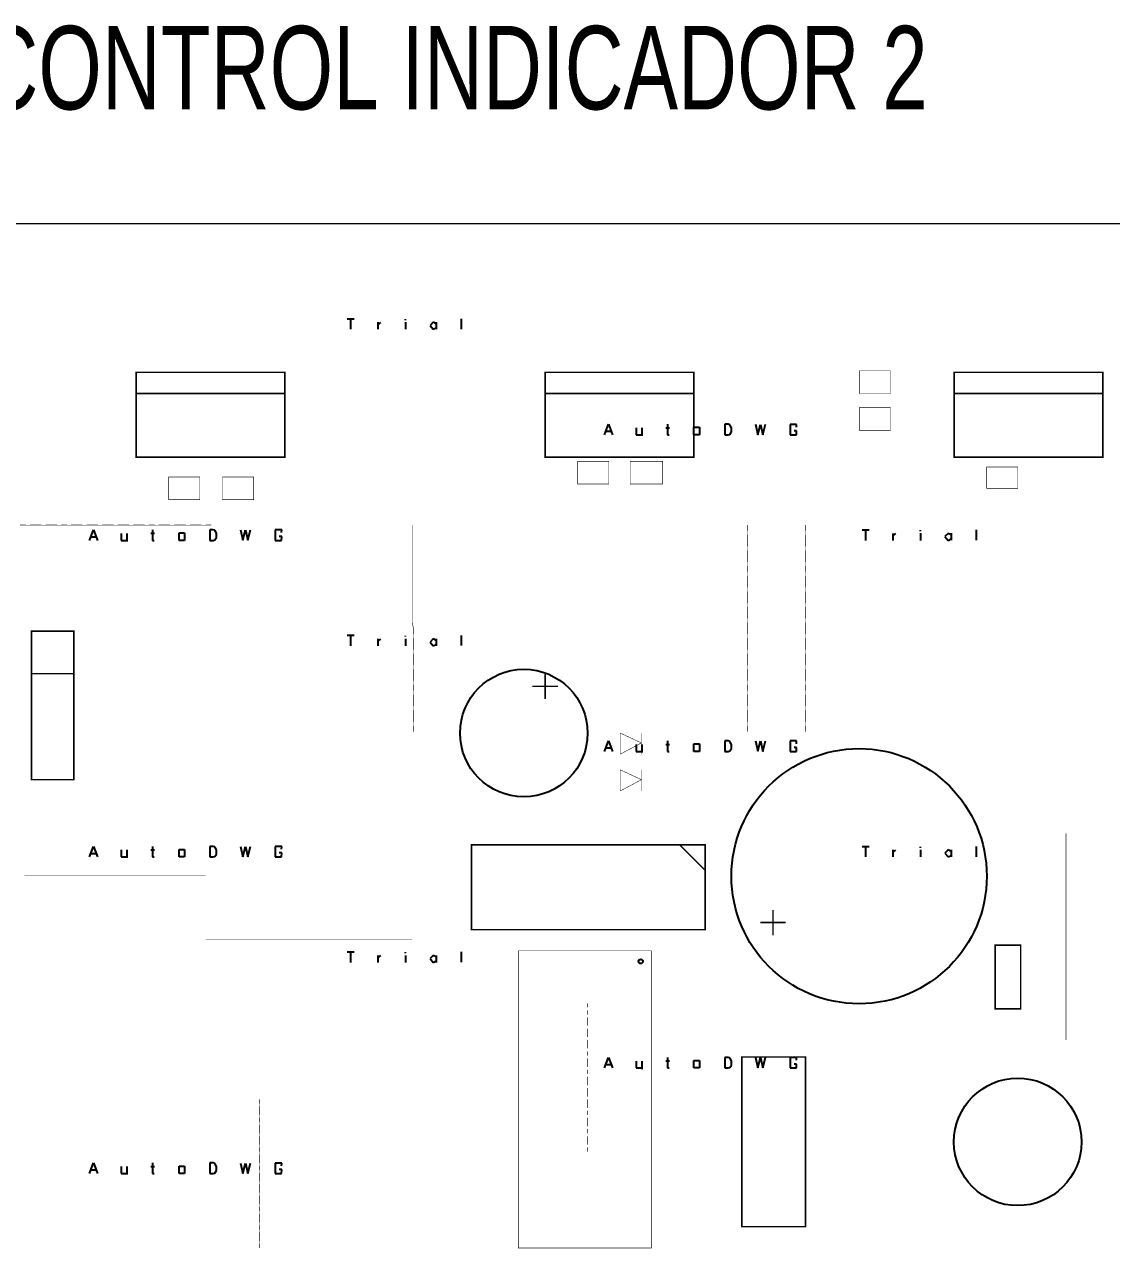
# Model space of a CAD drawing. Header units: millimetres. Extents: x 690 to 2444, y 537 to 1412.
# Drawn here: x 1489.8 to 1554.9, y 669.5 to 743.4 of the extents above; entities that cross this region are included whole.
import ezdxf

# ---------------------------------------------------------------- set-up
doc = ezdxf.new("R2010")
doc.units = ezdxf.units.MM
doc.linetypes.add('atContinuous2', pattern=[0])
doc.layers.add('at_Entity', color=7, linetype='Continuous')
doc.styles.add('Style1', font='arial.ttf', dxfattribs={"height": 0.2})

msp = doc.modelspace()

# ---------------------------------------------------------------- linework, layer by layer
at = {"color": 28, "true_color": 0x0a0a0a}
for p, q in [((1524.533, 718.865), (1524.774, 719.497)), ((1524.621, 719.076), (1524.923, 719.076)), ((1524.774, 719.497), (1525.015, 718.865)), ((1526.429, 719.283), (1526.429, 718.865)), ((1526.76, 719.283), (1526.76, 718.802)), ((1528.201, 719.286), (1528.415, 719.286)), ((1528.293, 719.497), (1528.293, 718.865)), ((1529.887, 719.314), (1530.213, 719.314)), ((1529.887, 718.865), (1529.887, 719.314)), ((1530.213, 719.314), (1530.213, 718.865)), ((1531.726, 719.497), (1531.724, 718.865)), ((1531.933, 719.5), (1531.726, 719.497)), ((1531.928, 718.865), (1532.025, 718.891)), ((1532.027, 719.465), (1531.933, 719.5)), ((1532.025, 718.891), (1532.134, 719.037)), ((1532.138, 719.289), (1532.027, 719.465)), ((1532.134, 719.037), (1532.138, 719.289)), ((1533.564, 719.494), (1533.714, 718.873)), ((1533.714, 718.873), (1533.864, 719.49)), ((1533.864, 719.49), (1534.014, 718.866)), ((1534.014, 718.866), (1534.163, 719.494)), ((1536.032, 719.488), (1535.651, 719.488)), ((1535.651, 719.488), (1535.651, 718.865)), ((1536.032, 719.102), (1535.88, 719.102)), ((1536.028, 719.328), (1536.032, 719.488)), ((1536.028, 718.865), (1536.032, 719.102)), ((1526.429, 718.865), (1526.76, 718.865)), ((1528.293, 718.865), (1528.393, 718.865)), ((1530.213, 718.865), (1529.887, 718.865)), ((1531.724, 718.865), (1531.928, 718.865)), ((1535.651, 718.865), (1536.028, 718.865)), ((1493.706, 712.545), (1493.947, 713.177)), ((1493.947, 713.177), (1494.188, 712.545)), ((1497.466, 713.177), (1497.466, 712.545)), ((1499.061, 712.994), (1499.386, 712.994)), ((1499.061, 712.545), (1499.061, 712.994)), ((1499.386, 712.994), (1499.386, 712.545)), ((1500.899, 713.177), (1500.897, 712.545)), ((1501.106, 713.179), (1500.899, 713.177)), ((1501.2, 713.145), (1501.106, 713.179)), ((1501.311, 712.969), (1501.2, 713.145)), ((1502.737, 713.174), (1502.887, 712.553)), ((1502.887, 712.553), (1503.037, 713.17)), ((1503.037, 713.17), (1503.187, 712.546)), ((1503.187, 712.546), (1503.337, 713.174)), ((1505.205, 713.168), (1504.824, 713.168)), ((1504.824, 713.168), (1504.824, 712.545)), ((1505.201, 713.008), (1505.205, 713.168)), ((1493.795, 712.756), (1494.096, 712.756)), ((1495.602, 712.963), (1495.602, 712.545)), ((1495.602, 712.545), (1495.933, 712.545)), ((1495.933, 712.963), (1495.933, 712.482)), ((1497.374, 712.966), (1497.588, 712.966)), ((1497.466, 712.545), (1497.566, 712.545)), ((1499.386, 712.545), (1499.061, 712.545)), ((1500.897, 712.545), (1501.102, 712.545)), ((1501.102, 712.545), (1501.198, 712.571)), ((1501.198, 712.571), (1501.307, 712.717)), ((1501.307, 712.717), (1501.311, 712.969)), ((1504.824, 712.545), (1505.201, 712.545)), ((1505.205, 712.782), (1505.054, 712.782)), ((1505.201, 712.545), (1505.205, 712.782)), ((1524.533, 699.905), (1524.774, 700.537)), ((1524.774, 700.537), (1525.015, 699.905)), ((1528.293, 700.537), (1528.293, 699.905)), ((1531.726, 700.537), (1531.724, 699.905)), ((1531.933, 700.539), (1531.726, 700.537)), ((1532.027, 700.505), (1531.933, 700.539)), ((1532.138, 700.328), (1532.027, 700.505)), ((1533.564, 700.534), (1533.714, 699.913)), ((1533.714, 699.913), (1533.864, 700.53)), ((1533.864, 700.53), (1534.014, 699.906)), ((1534.014, 699.906), (1534.163, 700.534)), ((1536.032, 700.528), (1535.651, 700.528)), ((1535.651, 700.528), (1535.651, 699.905)), ((1536.028, 700.368), (1536.032, 700.528)), ((1524.621, 700.115), (1524.923, 700.115)), ((1526.429, 700.323), (1526.429, 699.905)), ((1526.429, 699.905), (1526.76, 699.905)), ((1526.76, 700.323), (1526.76, 699.842)), ((1528.201, 700.326), (1528.415, 700.326)), ((1528.293, 699.905), (1528.393, 699.905)), ((1529.887, 700.354), (1530.213, 700.354)), ((1529.887, 699.905), (1529.887, 700.354)), ((1530.213, 699.905), (1529.887, 699.905)), ((1530.213, 700.354), (1530.213, 699.905)), ((1531.724, 699.905), (1531.928, 699.905)), ((1531.928, 699.905), (1532.025, 699.931)), ((1532.025, 699.931), (1532.134, 700.077)), ((1532.134, 700.077), (1532.138, 700.328)), ((1535.651, 699.905), (1536.028, 699.905)), ((1536.032, 700.142), (1535.88, 700.142)), ((1536.028, 699.905), (1536.032, 700.142)), ((1493.706, 693.585), (1493.947, 694.217)), ((1493.795, 693.795), (1494.096, 693.795)), ((1493.947, 694.217), (1494.188, 693.585)), ((1495.602, 694.003), (1495.602, 693.585)), ((1495.933, 694.003), (1495.933, 693.522)), ((1497.374, 694.005), (1497.588, 694.005)), ((1497.466, 694.217), (1497.466, 693.585)), ((1499.061, 694.033), (1499.386, 694.033)), ((1499.061, 693.585), (1499.061, 694.033)), ((1499.386, 694.033), (1499.386, 693.585)), ((1500.899, 694.217), (1500.897, 693.585)), ((1501.106, 694.219), (1500.899, 694.217)), ((1501.2, 694.185), (1501.106, 694.219)), ((1501.311, 694.008), (1501.2, 694.185)), ((1501.307, 693.757), (1501.311, 694.008)), ((1502.737, 694.214), (1502.887, 693.593)), ((1502.887, 693.593), (1503.037, 694.21)), ((1503.037, 694.21), (1503.187, 693.586)), ((1503.187, 693.586), (1503.337, 694.214)), ((1505.205, 694.207), (1504.824, 694.207)), ((1504.824, 694.207), (1504.824, 693.585)), ((1505.205, 693.822), (1505.054, 693.822)), ((1505.201, 694.048), (1505.205, 694.207)), ((1505.201, 693.585), (1505.205, 693.822)), ((1495.602, 693.585), (1495.933, 693.585)), ((1497.466, 693.585), (1497.566, 693.585)), ((1499.386, 693.585), (1499.061, 693.585)), ((1500.897, 693.585), (1501.102, 693.585)), ((1501.102, 693.585), (1501.198, 693.61)), ((1501.198, 693.61), (1501.307, 693.757)), ((1504.824, 693.585), (1505.201, 693.585)), ((1524.533, 680.945), (1524.774, 681.577)), ((1524.774, 681.577), (1525.015, 680.945)), ((1526.429, 681.362), (1526.429, 680.945)), ((1526.76, 681.362), (1526.76, 680.882)), ((1528.201, 681.365), (1528.415, 681.365)), ((1528.293, 681.577), (1528.293, 680.945)), ((1529.887, 681.393), (1530.213, 681.393)), ((1529.887, 680.945), (1529.887, 681.393)), ((1530.213, 681.393), (1530.213, 680.945)), ((1531.726, 681.577), (1531.724, 680.945)), ((1531.933, 681.579), (1531.726, 681.577)), ((1532.027, 681.544), (1531.933, 681.579)), ((1532.138, 681.368), (1532.027, 681.544)), ((1532.134, 681.116), (1532.138, 681.368)), ((1533.564, 681.573), (1533.714, 680.953)), ((1533.714, 680.953), (1533.864, 681.57)), ((1533.864, 681.57), (1534.014, 680.946)), ((1534.014, 680.946), (1534.163, 681.573)), ((1536.032, 681.567), (1535.651, 681.567)), ((1535.651, 681.567), (1535.651, 680.945)), ((1536.028, 681.407), (1536.032, 681.567)), ((1524.621, 681.155), (1524.923, 681.155)), ((1526.429, 680.945), (1526.76, 680.945)), ((1528.293, 680.945), (1528.393, 680.945)), ((1530.213, 680.945), (1529.887, 680.945)), ((1531.724, 680.945), (1531.928, 680.945)), ((1531.928, 680.945), (1532.025, 680.97)), ((1532.025, 680.97), (1532.134, 681.116)), ((1535.651, 680.945), (1536.028, 680.945)), ((1536.032, 681.182), (1535.88, 681.182)), ((1536.028, 680.945), (1536.032, 681.182)), ((1493.706, 674.625), (1493.947, 675.257)), ((1493.795, 674.835), (1494.096, 674.835)), ((1493.947, 675.257), (1494.188, 674.625)), ((1495.602, 675.042), (1495.602, 674.625)), ((1495.602, 674.625), (1495.933, 674.625)), ((1495.933, 675.042), (1495.933, 674.561)), ((1497.374, 675.045), (1497.588, 675.045)), ((1497.466, 675.256), (1497.466, 674.625)), ((1497.466, 674.625), (1497.566, 674.625)), ((1499.061, 675.073), (1499.386, 675.073)), ((1499.061, 674.625), (1499.061, 675.073)), ((1499.386, 674.625), (1499.061, 674.625)), ((1499.386, 675.073), (1499.386, 674.625)), ((1500.899, 675.256), (1500.897, 674.625)), ((1500.897, 674.625), (1501.102, 674.625)), ((1501.106, 675.259), (1500.899, 675.256)), ((1501.102, 674.625), (1501.198, 674.65)), ((1501.2, 675.224), (1501.106, 675.259)), ((1501.198, 674.65), (1501.307, 674.796)), ((1501.311, 675.048), (1501.2, 675.224)), ((1501.307, 674.796), (1501.311, 675.048)), ((1502.737, 675.253), (1502.887, 674.633)), ((1502.887, 674.633), (1503.037, 675.25)), ((1503.037, 675.25), (1503.187, 674.625)), ((1503.187, 674.625), (1503.337, 675.253)), ((1505.205, 675.247), (1504.824, 675.247)), ((1504.824, 675.247), (1504.824, 674.625)), ((1504.824, 674.625), (1505.201, 674.625)), ((1505.205, 674.862), (1505.054, 674.862)), ((1505.201, 675.087), (1505.205, 675.247)), ((1505.201, 674.625), (1505.205, 674.862))]:
    msp.add_line(p, q, dxfattribs=at)
at = {"layer": 'at_Entity', "color": 28, "true_color": 0x0d0d0d}
for p, q in [((1509.122, 725.817), (1509.54, 725.817)), ((1509.33, 725.817), (1509.33, 725.185)), ((1510.954, 725.602), (1510.954, 725.185)), ((1510.959, 725.462), (1511.136, 725.595)), ((1512.61, 725.605), (1512.61, 725.185)), ((1512.613, 725.738), (1512.613, 725.794)), ((1514.274, 725.602), (1514.084, 725.413)), ((1514.449, 725.514), (1514.274, 725.602)), ((1514.446, 725.605), (1514.446, 725.189)), ((1515.953, 725.815), (1515.951, 725.198)), ((1514.084, 725.413), (1514.269, 725.185)), ((1514.269, 725.185), (1514.449, 725.276)), ((1539.949, 713.177), (1540.367, 713.177)), ((1540.157, 713.177), (1540.157, 712.545)), ((1543.439, 713.098), (1543.439, 713.154)), ((1546.78, 713.175), (1546.778, 712.558)), ((1541.781, 712.962), (1541.781, 712.545)), ((1541.785, 712.822), (1541.963, 712.955)), ((1543.437, 712.965), (1543.437, 712.545)), ((1545.1, 712.962), (1544.911, 712.773)), ((1544.911, 712.773), (1545.096, 712.545)), ((1545.096, 712.545), (1545.275, 712.635)), ((1545.275, 712.874), (1545.1, 712.962)), ((1545.273, 712.965), (1545.273, 712.549)), ((1509.122, 706.857), (1509.54, 706.857)), ((1509.33, 706.857), (1509.33, 706.225)), ((1510.954, 706.642), (1510.954, 706.225)), ((1510.959, 706.502), (1511.136, 706.635)), ((1512.61, 706.645), (1512.61, 706.225)), ((1512.613, 706.778), (1512.613, 706.834)), ((1514.274, 706.642), (1514.084, 706.453)), ((1514.084, 706.453), (1514.269, 706.225)), ((1514.449, 706.553), (1514.274, 706.642)), ((1514.446, 706.645), (1514.446, 706.229)), ((1515.953, 706.855), (1515.951, 706.238)), ((1514.269, 706.225), (1514.449, 706.315)), ((1539.949, 694.217), (1540.367, 694.217)), ((1540.157, 694.217), (1540.157, 693.585)), ((1541.781, 694.002), (1541.781, 693.585)), ((1541.785, 693.862), (1541.963, 693.995)), ((1543.437, 694.004), (1543.437, 693.585)), ((1543.439, 694.137), (1543.439, 694.193)), ((1545.1, 694.002), (1544.911, 693.813)), ((1544.911, 693.813), (1545.096, 693.585)), ((1545.275, 693.913), (1545.1, 694.002)), ((1545.273, 694.004), (1545.273, 693.589)), ((1546.78, 694.214), (1546.778, 693.598)), ((1545.096, 693.585), (1545.275, 693.675)), ((1509.122, 687.897), (1509.54, 687.897)), ((1509.33, 687.897), (1509.33, 687.265)), ((1512.613, 687.817), (1512.613, 687.873)), ((1515.953, 687.894), (1515.951, 687.277)), ((1510.954, 687.682), (1510.954, 687.265)), ((1510.959, 687.542), (1511.136, 687.675)), ((1512.61, 687.684), (1512.61, 687.265)), ((1514.274, 687.682), (1514.084, 687.493)), ((1514.084, 687.493), (1514.269, 687.265)), ((1514.269, 687.265), (1514.449, 687.355)), ((1514.449, 687.593), (1514.274, 687.682)), ((1514.446, 687.684), (1514.446, 687.268))]:
    msp.add_line(p, q, dxfattribs=at)
at = {"layer": 'at_Entity', "color": 0}
for points in [[(1584.858, 731.506, 0.0897, 0.0897, 0), (1432.023, 731.506, 0.0897, 0.0897, 0), (1432.023, 605.103, 0.0897, 0.0897, 0), (1584.858, 605.103, 0.0897, 0.0897, 0), (1584.858, 731.506, 0.0897, 0.0897, 0)], [(1505.39, 722.61, 0.0897, 0.0897, 0), (1496.495, 722.61, 0.0897, 0.0897, 0), (1496.495, 717.527, 0.0897, 0.0897, 0), (1505.39, 717.527, 0.0897, 0.0897, 0), (1505.39, 722.61, 0.0897, 0.0897, 0)], [(1529.875, 722.61, 0.0897, 0.0897, 0), (1520.979, 722.61, 0.0897, 0.0897, 0), (1520.979, 717.527, 0.0897, 0.0897, 0), (1529.875, 717.527, 0.0897, 0.0897, 0), (1529.875, 722.61, 0.0897, 0.0897, 0)], [(1541.651, 722.695, 0.0299, 0.0299, 0), (1539.787, 722.695, 0.0299, 0.0299, 0), (1539.787, 721.339, 0.0299, 0.0299, 0), (1541.651, 721.339, 0.0299, 0.0299, 0), (1541.651, 722.695, 0.0299, 0.0299, 0)], [(1554.359, 722.61, 0.0897, 0.0897, 0), (1545.463, 722.61, 0.0897, 0.0897, 0), (1545.463, 717.527, 0.0897, 0.0897, 0), (1554.359, 717.527, 0.0897, 0.0897, 0), (1554.359, 722.61, 0.0897, 0.0897, 0)], [(1505.39, 721.339, 0.0897, 0.0897, 0), (1496.495, 721.339, 0.0897, 0.0897, 0)], [(1529.875, 721.339, 0.0897, 0.0897, 0), (1520.979, 721.339, 0.0897, 0.0897, 0)], [(1554.359, 721.339, 0.0897, 0.0897, 0), (1545.463, 721.339, 0.0897, 0.0897, 0)], [(1541.651, 720.492, 0.0299, 0.0299, 0), (1539.787, 720.492, 0.0299, 0.0299, 0), (1539.787, 719.136, 0.0299, 0.0299, 0), (1541.651, 719.136, 0.0299, 0.0299, 0), (1541.651, 720.492, 0.0299, 0.0299, 0)], [(1524.791, 717.273, 0.0299, 0.0299, 0), (1522.927, 717.273, 0.0299, 0.0299, 0), (1522.927, 715.917, 0.0299, 0.0299, 0), (1524.791, 715.917, 0.0299, 0.0299, 0), (1524.791, 717.273, 0.0299, 0.0299, 0)], [(1528.011, 717.273, 0.0299, 0.0299, 0), (1526.062, 717.273, 0.0299, 0.0299, 0), (1526.062, 715.917, 0.0299, 0.0299, 0), (1528.011, 715.917, 0.0299, 0.0299, 0), (1528.011, 717.273, 0.0299, 0.0299, 0)], [(1549.275, 716.934, 0.0299, 0.0299, 0), (1547.412, 716.934, 0.0299, 0.0299, 0), (1547.412, 715.663, 0.0299, 0.0299, 0), (1549.275, 715.663, 0.0299, 0.0299, 0), (1549.275, 716.934, 0.0299, 0.0299, 0)], [(1500.307, 716.341, 0.0299, 0.0299, 0), (1498.443, 716.341, 0.0299, 0.0299, 0), (1498.443, 714.985, 0.0299, 0.0299, 0), (1500.307, 714.985, 0.0299, 0.0299, 0), (1500.307, 716.341, 0.0299, 0.0299, 0)], [(1503.527, 716.341, 0.0299, 0.0299, 0), (1501.663, 716.341, 0.0299, 0.0299, 0), (1501.663, 714.985, 0.0299, 0.0299, 0), (1503.527, 714.985, 0.0299, 0.0299, 0), (1503.527, 716.341, 0.0299, 0.0299, 0)], [(1489.887, 713.46, 0.0339, 0.0339, 0), (1489.548, 713.46, 0.0339, 0.0339, 0)], [(1490.141, 713.46, 0.0254, 0.0254, 0), (1489.887, 713.46, 0.0254, 0.0254, 0)], [(1490.48, 713.46, 0.0339, 0.0339, 0), (1490.141, 713.46, 0.0339, 0.0339, 0)], [(1490.819, 713.46, 0.0339, 0.0339, 0), (1490.48, 713.46, 0.0339, 0.0339, 0)], [(1491.073, 713.46, 0.0254, 0.0254, 0), (1490.819, 713.46, 0.0254, 0.0254, 0)], [(1491.412, 713.46, 0.0339, 0.0339, 0), (1491.073, 713.46, 0.0339, 0.0339, 0)], [(1491.751, 713.46, 0.0339, 0.0339, 0), (1491.412, 713.46, 0.0339, 0.0339, 0)], [(1492.005, 713.46, 0.0254, 0.0254, 0), (1491.751, 713.46, 0.0254, 0.0254, 0)], [(1492.344, 713.46, 0.0339, 0.0339, 0), (1492.005, 713.46, 0.0339, 0.0339, 0)], [(1492.598, 713.46, 0.0254, 0.0254, 0), (1492.344, 713.46, 0.0254, 0.0254, 0)], [(1492.937, 713.46, 0.0339, 0.0339, 0), (1492.598, 713.46, 0.0339, 0.0339, 0)], [(1493.275, 713.46, 0.0339, 0.0339, 0), (1492.937, 713.46, 0.0339, 0.0339, 0)], [(1493.53, 713.46, 0.0254, 0.0254, 0), (1493.275, 713.46, 0.0254, 0.0254, 0)], [(1493.869, 713.46, 0.0339, 0.0339, 0), (1493.53, 713.46, 0.0339, 0.0339, 0)], [(1494.207, 713.46, 0.0339, 0.0339, 0), (1493.869, 713.46, 0.0339, 0.0339, 0)], [(1494.462, 713.46, 0.0254, 0.0254, 0), (1494.207, 713.46, 0.0254, 0.0254, 0)], [(1494.8, 713.46, 0.0339, 0.0339, 0), (1494.462, 713.46, 0.0339, 0.0339, 0)], [(1495.139, 713.46, 0.0339, 0.0339, 0), (1494.8, 713.46, 0.0339, 0.0339, 0)], [(1495.393, 713.46, 0.0254, 0.0254, 0), (1495.139, 713.46, 0.0254, 0.0254, 0)], [(1495.732, 713.46, 0.0339, 0.0339, 0), (1495.393, 713.46, 0.0339, 0.0339, 0)], [(1496.071, 713.46, 0.0339, 0.0339, 0), (1495.732, 713.46, 0.0339, 0.0339, 0)], [(1496.325, 713.46, 0.0254, 0.0254, 0), (1496.071, 713.46, 0.0254, 0.0254, 0)], [(1496.664, 713.46, 0.0339, 0.0339, 0), (1496.325, 713.46, 0.0339, 0.0339, 0)], [(1497.003, 713.46, 0.0339, 0.0339, 0), (1496.664, 713.46, 0.0339, 0.0339, 0)], [(1497.257, 713.46, 0.0254, 0.0254, 0), (1497.003, 713.46, 0.0254, 0.0254, 0)], [(1497.596, 713.46, 0.0339, 0.0339, 0), (1497.257, 713.46, 0.0339, 0.0339, 0)], [(1497.85, 713.46, 0.0254, 0.0254, 0), (1497.596, 713.46, 0.0254, 0.0254, 0)], [(1498.189, 713.46, 0.0339, 0.0339, 0), (1497.85, 713.46, 0.0339, 0.0339, 0)], [(1498.528, 713.46, 0.0339, 0.0339, 0), (1498.189, 713.46, 0.0339, 0.0339, 0)], [(1498.782, 713.46, 0.0254, 0.0254, 0), (1498.528, 713.46, 0.0254, 0.0254, 0)], [(1499.121, 713.46, 0.0339, 0.0339, 0), (1498.782, 713.46, 0.0339, 0.0339, 0)], [(1499.46, 713.46, 0.0339, 0.0339, 0), (1499.121, 713.46, 0.0339, 0.0339, 0)], [(1499.714, 713.46, 0.0254, 0.0254, 0), (1499.46, 713.46, 0.0254, 0.0254, 0)], [(1500.053, 713.46, 0.0339, 0.0339, 0), (1499.714, 713.46, 0.0339, 0.0339, 0)], [(1500.392, 713.46, 0.0339, 0.0339, 0), (1500.053, 713.46, 0.0339, 0.0339, 0)], [(1500.646, 713.46, 0.0254, 0.0254, 0), (1500.392, 713.46, 0.0254, 0.0254, 0)], [(1500.985, 713.46, 0.0339, 0.0339, 0), (1500.646, 713.46, 0.0339, 0.0339, 0)], [(1513.015, 713.121, 0.0339, 0.0339, 0), (1513.015, 713.46, 0.0339, 0.0339, 0)], [(1513.015, 712.867, 0.0254, 0.0254, 0), (1513.015, 713.121, 0.0254, 0.0254, 0)], [(1533.094, 713.121, 0.0339, 0.0339, 0), (1533.094, 713.46, 0.0339, 0.0339, 0)], [(1533.094, 712.867, 0.0254, 0.0254, 0), (1533.094, 713.121, 0.0254, 0.0254, 0)], [(1536.567, 713.121, 0.0339, 0.0339, 0), (1536.567, 713.46, 0.0339, 0.0339, 0)], [(1536.567, 712.867, 0.0254, 0.0254, 0), (1536.567, 713.121, 0.0254, 0.0254, 0)], [(1513.015, 712.528, 0.0339, 0.0339, 0), (1513.015, 712.867, 0.0339, 0.0339, 0)], [(1513.015, 712.189, 0.0339, 0.0339, 0), (1513.015, 712.528, 0.0339, 0.0339, 0)], [(1533.094, 712.528, 0.0339, 0.0339, 0), (1533.094, 712.867, 0.0339, 0.0339, 0)], [(1533.094, 712.189, 0.0339, 0.0339, 0), (1533.094, 712.528, 0.0339, 0.0339, 0)], [(1536.567, 712.528, 0.0339, 0.0339, 0), (1536.567, 712.867, 0.0339, 0.0339, 0)], [(1536.567, 712.189, 0.0339, 0.0339, 0), (1536.567, 712.528, 0.0339, 0.0339, 0)], [(1513.015, 711.596, 0.0339, 0.0339, 0), (1513.015, 711.935, 0.0339, 0.0339, 0)], [(1513.015, 711.258, 0.0339, 0.0339, 0), (1513.015, 711.596, 0.0339, 0.0339, 0)], [(1513.015, 711.935, 0.0254, 0.0254, 0), (1513.015, 712.189, 0.0254, 0.0254, 0)], [(1533.094, 711.596, 0.0339, 0.0339, 0), (1533.094, 711.935, 0.0339, 0.0339, 0)], [(1533.094, 711.258, 0.0339, 0.0339, 0), (1533.094, 711.596, 0.0339, 0.0339, 0)], [(1533.094, 711.935, 0.0254, 0.0254, 0), (1533.094, 712.189, 0.0254, 0.0254, 0)], [(1536.567, 711.596, 0.0339, 0.0339, 0), (1536.567, 711.935, 0.0339, 0.0339, 0)], [(1536.567, 711.258, 0.0339, 0.0339, 0), (1536.567, 711.596, 0.0339, 0.0339, 0)], [(1536.567, 711.935, 0.0254, 0.0254, 0), (1536.567, 712.189, 0.0254, 0.0254, 0)], [(1513.015, 710.664, 0.0339, 0.0339, 0), (1513.015, 711.003, 0.0339, 0.0339, 0)], [(1513.015, 711.003, 0.0254, 0.0254, 0), (1513.015, 711.258, 0.0254, 0.0254, 0)], [(1533.094, 710.664, 0.0339, 0.0339, 0), (1533.094, 711.003, 0.0339, 0.0339, 0)], [(1533.094, 711.003, 0.0254, 0.0254, 0), (1533.094, 711.258, 0.0254, 0.0254, 0)], [(1536.567, 710.664, 0.0339, 0.0339, 0), (1536.567, 711.003, 0.0339, 0.0339, 0)], [(1536.567, 711.003, 0.0254, 0.0254, 0), (1536.567, 711.258, 0.0254, 0.0254, 0)], [(1513.015, 710.071, 0.0339, 0.0339, 0), (1513.015, 710.41, 0.0339, 0.0339, 0)], [(1513.015, 709.733, 0.0339, 0.0339, 0), (1513.015, 710.071, 0.0339, 0.0339, 0)], [(1513.015, 710.41, 0.0254, 0.0254, 0), (1513.015, 710.664, 0.0254, 0.0254, 0)], [(1533.094, 710.071, 0.0339, 0.0339, 0), (1533.094, 710.41, 0.0339, 0.0339, 0)], [(1533.094, 709.733, 0.0339, 0.0339, 0), (1533.094, 710.071, 0.0339, 0.0339, 0)], [(1533.094, 710.41, 0.0254, 0.0254, 0), (1533.094, 710.664, 0.0254, 0.0254, 0)], [(1536.567, 710.071, 0.0339, 0.0339, 0), (1536.567, 710.41, 0.0339, 0.0339, 0)], [(1536.567, 709.733, 0.0339, 0.0339, 0), (1536.567, 710.071, 0.0339, 0.0339, 0)], [(1536.567, 710.41, 0.0254, 0.0254, 0), (1536.567, 710.664, 0.0254, 0.0254, 0)], [(1513.015, 709.14, 0.0339, 0.0339, 0), (1513.015, 709.478, 0.0339, 0.0339, 0)], [(1513.015, 709.478, 0.0254, 0.0254, 0), (1513.015, 709.733, 0.0254, 0.0254, 0)], [(1533.094, 709.14, 0.0339, 0.0339, 0), (1533.094, 709.478, 0.0339, 0.0339, 0)], [(1533.094, 709.478, 0.0254, 0.0254, 0), (1533.094, 709.733, 0.0254, 0.0254, 0)], [(1536.567, 709.14, 0.0339, 0.0339, 0), (1536.567, 709.478, 0.0339, 0.0339, 0)], [(1536.567, 709.478, 0.0254, 0.0254, 0), (1536.567, 709.733, 0.0254, 0.0254, 0)], [(1513.015, 708.801, 0.0339, 0.0339, 0), (1513.015, 709.14, 0.0339, 0.0339, 0)], [(1513.015, 708.208, 0.0339, 0.0339, 0), (1513.015, 708.546, 0.0339, 0.0339, 0)], [(1513.015, 708.546, 0.0254, 0.0254, 0), (1513.015, 708.801, 0.0254, 0.0254, 0)], [(1533.094, 708.801, 0.0339, 0.0339, 0), (1533.094, 709.14, 0.0339, 0.0339, 0)], [(1533.094, 708.208, 0.0339, 0.0339, 0), (1533.094, 708.546, 0.0339, 0.0339, 0)], [(1533.094, 708.546, 0.0254, 0.0254, 0), (1533.094, 708.801, 0.0254, 0.0254, 0)], [(1536.567, 708.801, 0.0339, 0.0339, 0), (1536.567, 709.14, 0.0339, 0.0339, 0)], [(1536.567, 708.208, 0.0339, 0.0339, 0), (1536.567, 708.546, 0.0339, 0.0339, 0)], [(1536.567, 708.546, 0.0254, 0.0254, 0), (1536.567, 708.801, 0.0254, 0.0254, 0)], [(1513.015, 707.869, 0.0339, 0.0339, 0), (1513.015, 708.208, 0.0339, 0.0339, 0)], [(1513.015, 707.615, 0.0254, 0.0254, 0), (1513.015, 707.869, 0.0254, 0.0254, 0)], [(1533.094, 707.869, 0.0339, 0.0339, 0), (1533.094, 708.208, 0.0339, 0.0339, 0)], [(1533.094, 707.615, 0.0254, 0.0254, 0), (1533.094, 707.869, 0.0254, 0.0254, 0)], [(1536.567, 707.869, 0.0339, 0.0339, 0), (1536.567, 708.208, 0.0339, 0.0339, 0)], [(1536.567, 707.615, 0.0254, 0.0254, 0), (1536.567, 707.869, 0.0254, 0.0254, 0)], [(1492.767, 707.106, 0.0897, 0.0897, 0), (1490.226, 707.106, 0.0897, 0.0897, 0), (1490.226, 698.211, 0.0897, 0.0897, 0), (1492.767, 698.211, 0.0897, 0.0897, 0), (1492.767, 707.106, 0.0897, 0.0897, 0)], [(1513.1, 707.276, 0.0349, 0.0349, 0), (1513.015, 707.615, 0.0349, 0.0349, 0)], [(1513.1, 706.937, 0.0339, 0.0339, 0), (1513.1, 707.276, 0.0339, 0.0339, 0)], [(1533.094, 707.276, 0.0339, 0.0339, 0), (1533.094, 707.615, 0.0339, 0.0339, 0)], [(1533.094, 706.937, 0.0339, 0.0339, 0), (1533.094, 707.276, 0.0339, 0.0339, 0)], [(1536.567, 707.276, 0.0339, 0.0339, 0), (1536.567, 707.615, 0.0339, 0.0339, 0)], [(1536.567, 706.937, 0.0339, 0.0339, 0), (1536.567, 707.276, 0.0339, 0.0339, 0)], [(1513.1, 706.344, 0.0339, 0.0339, 0), (1513.1, 706.683, 0.0339, 0.0339, 0)], [(1513.1, 706.005, 0.0339, 0.0339, 0), (1513.1, 706.344, 0.0339, 0.0339, 0)], [(1513.1, 706.683, 0.0254, 0.0254, 0), (1513.1, 706.937, 0.0254, 0.0254, 0)], [(1533.094, 706.344, 0.0339, 0.0339, 0), (1533.094, 706.683, 0.0339, 0.0339, 0)], [(1533.094, 706.005, 0.0339, 0.0339, 0), (1533.094, 706.344, 0.0339, 0.0339, 0)], [(1533.094, 706.683, 0.0254, 0.0254, 0), (1533.094, 706.937, 0.0254, 0.0254, 0)], [(1536.567, 706.344, 0.0339, 0.0339, 0), (1536.567, 706.683, 0.0339, 0.0339, 0)], [(1536.567, 706.005, 0.0339, 0.0339, 0), (1536.567, 706.344, 0.0339, 0.0339, 0)], [(1536.567, 706.683, 0.0254, 0.0254, 0), (1536.567, 706.937, 0.0254, 0.0254, 0)], [(1513.1, 705.412, 0.0339, 0.0339, 0), (1513.1, 705.751, 0.0339, 0.0339, 0)], [(1513.1, 705.751, 0.0254, 0.0254, 0), (1513.1, 706.005, 0.0254, 0.0254, 0)], [(1533.094, 705.412, 0.0339, 0.0339, 0), (1533.094, 705.751, 0.0339, 0.0339, 0)], [(1533.094, 705.751, 0.0254, 0.0254, 0), (1533.094, 706.005, 0.0254, 0.0254, 0)], [(1536.567, 705.412, 0.0339, 0.0339, 0), (1536.567, 705.751, 0.0339, 0.0339, 0)], [(1536.567, 705.751, 0.0254, 0.0254, 0), (1536.567, 706.005, 0.0254, 0.0254, 0)], [(1513.1, 705.073, 0.0339, 0.0339, 0), (1513.1, 705.412, 0.0339, 0.0339, 0)], [(1513.1, 704.819, 0.0254, 0.0254, 0), (1513.1, 705.073, 0.0254, 0.0254, 0)], [(1533.094, 705.073, 0.0339, 0.0339, 0), (1533.094, 705.412, 0.0339, 0.0339, 0)], [(1533.094, 704.819, 0.0254, 0.0254, 0), (1533.094, 705.073, 0.0254, 0.0254, 0)], [(1536.567, 705.073, 0.0339, 0.0339, 0), (1536.567, 705.412, 0.0339, 0.0339, 0)], [(1536.567, 704.819, 0.0254, 0.0254, 0), (1536.567, 705.073, 0.0254, 0.0254, 0)], [(1492.767, 704.565, 0.0897, 0.0897, 0), (1490.226, 704.565, 0.0897, 0.0897, 0)], [(1513.1, 704.48, 0.0339, 0.0339, 0), (1513.1, 704.819, 0.0339, 0.0339, 0)], [(1513.1, 704.141, 0.0339, 0.0339, 0), (1513.1, 704.48, 0.0339, 0.0339, 0)], [(1513.1, 703.887, 0.0254, 0.0254, 0), (1513.1, 704.141, 0.0254, 0.0254, 0)], [(1520.979, 704.565, 0.0897, 0.0897, 0), (1520.979, 703.04, 0.0897, 0.0897, 0)], [(1533.094, 704.48, 0.0339, 0.0339, 0), (1533.094, 704.819, 0.0339, 0.0339, 0)], [(1533.094, 704.141, 0.0339, 0.0339, 0), (1533.094, 704.48, 0.0339, 0.0339, 0)], [(1533.094, 703.887, 0.0254, 0.0254, 0), (1533.094, 704.141, 0.0254, 0.0254, 0)], [(1536.567, 704.48, 0.0339, 0.0339, 0), (1536.567, 704.819, 0.0339, 0.0339, 0)], [(1536.567, 704.141, 0.0339, 0.0339, 0), (1536.567, 704.48, 0.0339, 0.0339, 0)], [(1536.567, 703.887, 0.0254, 0.0254, 0), (1536.567, 704.141, 0.0254, 0.0254, 0)], [(1513.1, 703.548, 0.0339, 0.0339, 0), (1513.1, 703.887, 0.0339, 0.0339, 0)], [(1513.1, 703.294, 0.0254, 0.0254, 0), (1513.1, 703.548, 0.0254, 0.0254, 0)], [(1520.216, 703.802, 0.0897, 0.0897, 0), (1521.741, 703.802, 0.0897, 0.0897, 0)], [(1533.094, 703.548, 0.0339, 0.0339, 0), (1533.094, 703.887, 0.0339, 0.0339, 0)], [(1533.094, 703.294, 0.0254, 0.0254, 0), (1533.094, 703.548, 0.0254, 0.0254, 0)], [(1536.567, 703.548, 0.0339, 0.0339, 0), (1536.567, 703.887, 0.0339, 0.0339, 0)], [(1536.567, 703.294, 0.0254, 0.0254, 0), (1536.567, 703.548, 0.0254, 0.0254, 0)], [(1513.1, 702.955, 0.0339, 0.0339, 0), (1513.1, 703.294, 0.0339, 0.0339, 0)], [(1513.1, 702.616, 0.0339, 0.0339, 0), (1513.1, 702.955, 0.0339, 0.0339, 0)], [(1533.094, 702.955, 0.0339, 0.0339, 0), (1533.094, 703.294, 0.0339, 0.0339, 0)], [(1533.094, 702.616, 0.0339, 0.0339, 0), (1533.094, 702.955, 0.0339, 0.0339, 0)], [(1536.567, 702.955, 0.0339, 0.0339, 0), (1536.567, 703.294, 0.0339, 0.0339, 0)], [(1536.567, 702.616, 0.0339, 0.0339, 0), (1536.567, 702.955, 0.0339, 0.0339, 0)], [(1513.1, 702.023, 0.0339, 0.0339, 0), (1513.1, 702.362, 0.0339, 0.0339, 0)], [(1513.1, 701.684, 0.0339, 0.0339, 0), (1513.1, 702.023, 0.0339, 0.0339, 0)], [(1513.1, 702.362, 0.0254, 0.0254, 0), (1513.1, 702.616, 0.0254, 0.0254, 0)], [(1533.094, 702.023, 0.0339, 0.0339, 0), (1533.094, 702.362, 0.0339, 0.0339, 0)], [(1533.094, 701.684, 0.0339, 0.0339, 0), (1533.094, 702.023, 0.0339, 0.0339, 0)], [(1533.094, 702.362, 0.0254, 0.0254, 0), (1533.094, 702.616, 0.0254, 0.0254, 0)], [(1536.567, 702.023, 0.0339, 0.0339, 0), (1536.567, 702.362, 0.0339, 0.0339, 0)], [(1536.567, 701.684, 0.0339, 0.0339, 0), (1536.567, 702.023, 0.0339, 0.0339, 0)], [(1536.567, 702.362, 0.0254, 0.0254, 0), (1536.567, 702.616, 0.0254, 0.0254, 0)], [(1513.1, 701.091, 0.0339, 0.0339, 0), (1513.1, 701.43, 0.0339, 0.0339, 0)], [(1513.1, 701.43, 0.0254, 0.0254, 0), (1513.1, 701.684, 0.0254, 0.0254, 0)], [(1533.094, 701.091, 0.0339, 0.0339, 0), (1533.094, 701.43, 0.0339, 0.0339, 0)], [(1533.094, 701.43, 0.0254, 0.0254, 0), (1533.094, 701.684, 0.0254, 0.0254, 0)], [(1536.567, 701.091, 0.0339, 0.0339, 0), (1536.567, 701.43, 0.0339, 0.0339, 0)], [(1536.567, 701.43, 0.0254, 0.0254, 0), (1536.567, 701.684, 0.0254, 0.0254, 0)], [(1526.74, 700.413, 0.0299, 0.0299, 0), (1525.469, 701.006, 0.0299, 0.0299, 0)], [(1525.469, 701.006, 0.0299, 0.0299, 0), (1525.469, 699.736, 0.0299, 0.0299, 0)], [(1526.74, 700.413, 0.0299, 0.0299, 0), (1525.469, 699.736, 0.0299, 0.0299, 0)], [(1526.74, 701.006, 0.0299, 0.0299, 0), (1526.74, 699.736, 0.0299, 0.0299, 0)], [(1526.74, 698.211, 0.0299, 0.0299, 0), (1525.469, 698.804, 0.0299, 0.0299, 0)], [(1525.469, 698.804, 0.0299, 0.0299, 0), (1525.469, 697.533, 0.0299, 0.0299, 0)], [(1526.74, 698.211, 0.0299, 0.0299, 0), (1525.469, 697.533, 0.0299, 0.0299, 0)], [(1526.74, 698.804, 0.0299, 0.0299, 0), (1526.74, 697.533, 0.0299, 0.0299, 0)], [(1552.156, 694.652, 0.0339, 0.0339, 0), (1552.156, 694.991, 0.0339, 0.0339, 0)], [(1552.156, 694.398, 0.0254, 0.0254, 0), (1552.156, 694.652, 0.0254, 0.0254, 0)], [(1530.552, 694.314, 0.0897, 0.0897, 0), (1516.573, 694.314, 0.0897, 0.0897, 0), (1516.573, 689.23, 0.0897, 0.0897, 0), (1530.552, 689.23, 0.0897, 0.0897, 0), (1530.552, 694.314, 0.0897, 0.0897, 0)], [(1529.027, 694.314, 0.0897, 0.0897, 0), (1530.552, 692.789, 0.0897, 0.0897, 0)], [(1552.156, 694.059, 0.0339, 0.0339, 0), (1552.156, 694.398, 0.0339, 0.0339, 0)], [(1552.156, 693.72, 0.0339, 0.0339, 0), (1552.156, 694.059, 0.0339, 0.0339, 0)], [(1552.156, 693.127, 0.0339, 0.0339, 0), (1552.156, 693.466, 0.0339, 0.0339, 0)], [(1552.156, 692.789, 0.0339, 0.0339, 0), (1552.156, 693.127, 0.0339, 0.0339, 0)], [(1552.156, 693.466, 0.0254, 0.0254, 0), (1552.156, 693.72, 0.0254, 0.0254, 0)], [(1490.141, 692.45, 0.0339, 0.0339, 0), (1489.802, 692.45, 0.0339, 0.0339, 0)], [(1490.48, 692.45, 0.0339, 0.0339, 0), (1490.141, 692.45, 0.0339, 0.0339, 0)], [(1490.734, 692.45, 0.0254, 0.0254, 0), (1490.48, 692.45, 0.0254, 0.0254, 0)], [(1491.073, 692.45, 0.0339, 0.0339, 0), (1490.734, 692.45, 0.0339, 0.0339, 0)], [(1491.412, 692.45, 0.0339, 0.0339, 0), (1491.073, 692.45, 0.0339, 0.0339, 0)], [(1491.666, 692.45, 0.0254, 0.0254, 0), (1491.412, 692.45, 0.0254, 0.0254, 0)], [(1492.005, 692.45, 0.0339, 0.0339, 0), (1491.666, 692.45, 0.0339, 0.0339, 0)], [(1492.259, 692.45, 0.0254, 0.0254, 0), (1492.005, 692.45, 0.0254, 0.0254, 0)], [(1492.598, 692.45, 0.0339, 0.0339, 0), (1492.259, 692.45, 0.0339, 0.0339, 0)], [(1492.937, 692.45, 0.0339, 0.0339, 0), (1492.598, 692.45, 0.0339, 0.0339, 0)], [(1493.191, 692.45, 0.0254, 0.0254, 0), (1492.937, 692.45, 0.0254, 0.0254, 0)], [(1493.53, 692.45, 0.0339, 0.0339, 0), (1493.191, 692.45, 0.0339, 0.0339, 0)], [(1493.869, 692.45, 0.0339, 0.0339, 0), (1493.53, 692.45, 0.0339, 0.0339, 0)], [(1494.123, 692.45, 0.0254, 0.0254, 0), (1493.869, 692.45, 0.0254, 0.0254, 0)], [(1494.462, 692.45, 0.0339, 0.0339, 0), (1494.123, 692.45, 0.0339, 0.0339, 0)], [(1494.8, 692.45, 0.0339, 0.0339, 0), (1494.462, 692.45, 0.0339, 0.0339, 0)], [(1495.055, 692.45, 0.0254, 0.0254, 0), (1494.8, 692.45, 0.0254, 0.0254, 0)], [(1495.393, 692.45, 0.0339, 0.0339, 0), (1495.055, 692.45, 0.0339, 0.0339, 0)], [(1495.732, 692.45, 0.0339, 0.0339, 0), (1495.393, 692.45, 0.0339, 0.0339, 0)], [(1495.987, 692.45, 0.0254, 0.0254, 0), (1495.732, 692.45, 0.0254, 0.0254, 0)], [(1496.325, 692.45, 0.0339, 0.0339, 0), (1495.987, 692.45, 0.0339, 0.0339, 0)], [(1496.664, 692.45, 0.0339, 0.0339, 0), (1496.325, 692.45, 0.0339, 0.0339, 0)], [(1496.918, 692.45, 0.0254, 0.0254, 0), (1496.664, 692.45, 0.0254, 0.0254, 0)], [(1497.257, 692.45, 0.0339, 0.0339, 0), (1496.918, 692.45, 0.0339, 0.0339, 0)], [(1497.511, 692.45, 0.0254, 0.0254, 0), (1497.257, 692.45, 0.0254, 0.0254, 0)], [(1497.85, 692.45, 0.0339, 0.0339, 0), (1497.511, 692.45, 0.0339, 0.0339, 0)], [(1498.189, 692.45, 0.0339, 0.0339, 0), (1497.85, 692.45, 0.0339, 0.0339, 0)], [(1498.443, 692.45, 0.0254, 0.0254, 0), (1498.189, 692.45, 0.0254, 0.0254, 0)], [(1498.782, 692.45, 0.0339, 0.0339, 0), (1498.443, 692.45, 0.0339, 0.0339, 0)], [(1499.121, 692.45, 0.0339, 0.0339, 0), (1498.782, 692.45, 0.0339, 0.0339, 0)], [(1499.375, 692.45, 0.0254, 0.0254, 0), (1499.121, 692.45, 0.0254, 0.0254, 0)], [(1499.714, 692.45, 0.0339, 0.0339, 0), (1499.375, 692.45, 0.0339, 0.0339, 0)], [(1500.053, 692.45, 0.0339, 0.0339, 0), (1499.714, 692.45, 0.0339, 0.0339, 0)], [(1500.307, 692.45, 0.0254, 0.0254, 0), (1500.053, 692.45, 0.0254, 0.0254, 0)], [(1500.646, 692.45, 0.0339, 0.0339, 0), (1500.307, 692.45, 0.0339, 0.0339, 0)], [(1552.156, 692.196, 0.0339, 0.0339, 0), (1552.156, 692.534, 0.0339, 0.0339, 0)], [(1552.156, 692.534, 0.0254, 0.0254, 0), (1552.156, 692.789, 0.0254, 0.0254, 0)], [(1552.156, 691.602, 0.0339, 0.0339, 0), (1552.156, 691.941, 0.0339, 0.0339, 0)], [(1552.156, 691.264, 0.0339, 0.0339, 0), (1552.156, 691.602, 0.0339, 0.0339, 0)], [(1552.156, 691.941, 0.0254, 0.0254, 0), (1552.156, 692.196, 0.0254, 0.0254, 0)], [(1552.156, 690.671, 0.0339, 0.0339, 0), (1552.156, 691.009, 0.0339, 0.0339, 0)], [(1552.156, 691.009, 0.0254, 0.0254, 0), (1552.156, 691.264, 0.0254, 0.0254, 0)], [(1534.619, 688.891, 0.0897, 0.0897, 0), (1534.619, 690.416, 0.0897, 0.0897, 0)], [(1552.156, 690.332, 0.0339, 0.0339, 0), (1552.156, 690.671, 0.0339, 0.0339, 0)], [(1552.156, 689.739, 0.0339, 0.0339, 0), (1552.156, 690.078, 0.0339, 0.0339, 0)], [(1552.156, 690.078, 0.0254, 0.0254, 0), (1552.156, 690.332, 0.0254, 0.0254, 0)], [(1535.381, 689.654, 0.0897, 0.0897, 0), (1533.856, 689.654, 0.0897, 0.0897, 0)], [(1552.156, 689.4, 0.0339, 0.0339, 0), (1552.156, 689.739, 0.0339, 0.0339, 0)], [(1552.156, 689.146, 0.0254, 0.0254, 0), (1552.156, 689.4, 0.0254, 0.0254, 0)], [(1500.985, 688.637, 0.0339, 0.0339, 0), (1500.646, 688.637, 0.0339, 0.0339, 0)], [(1501.239, 688.637, 0.0254, 0.0254, 0), (1500.985, 688.637, 0.0254, 0.0254, 0)], [(1501.578, 688.637, 0.0339, 0.0339, 0), (1501.239, 688.637, 0.0339, 0.0339, 0)], [(1501.917, 688.637, 0.0339, 0.0339, 0), (1501.578, 688.637, 0.0339, 0.0339, 0)], [(1502.171, 688.637, 0.0254, 0.0254, 0), (1501.917, 688.637, 0.0254, 0.0254, 0)], [(1502.51, 688.637, 0.0339, 0.0339, 0), (1502.171, 688.637, 0.0339, 0.0339, 0)], [(1502.849, 688.637, 0.0339, 0.0339, 0), (1502.51, 688.637, 0.0339, 0.0339, 0)], [(1503.103, 688.637, 0.0254, 0.0254, 0), (1502.849, 688.637, 0.0254, 0.0254, 0)], [(1503.442, 688.637, 0.0339, 0.0339, 0), (1503.103, 688.637, 0.0339, 0.0339, 0)], [(1503.781, 688.637, 0.0339, 0.0339, 0), (1503.442, 688.637, 0.0339, 0.0339, 0)], [(1504.035, 688.637, 0.0254, 0.0254, 0), (1503.781, 688.637, 0.0254, 0.0254, 0)], [(1504.374, 688.637, 0.0339, 0.0339, 0), (1504.035, 688.637, 0.0339, 0.0339, 0)], [(1504.628, 688.637, 0.0254, 0.0254, 0), (1504.374, 688.637, 0.0254, 0.0254, 0)], [(1504.967, 688.637, 0.0339, 0.0339, 0), (1504.628, 688.637, 0.0339, 0.0339, 0)], [(1505.306, 688.637, 0.0339, 0.0339, 0), (1504.967, 688.637, 0.0339, 0.0339, 0)], [(1505.56, 688.637, 0.0254, 0.0254, 0), (1505.306, 688.637, 0.0254, 0.0254, 0)], [(1505.899, 688.637, 0.0339, 0.0339, 0), (1505.56, 688.637, 0.0339, 0.0339, 0)], [(1506.238, 688.637, 0.0339, 0.0339, 0), (1505.899, 688.637, 0.0339, 0.0339, 0)], [(1506.492, 688.637, 0.0254, 0.0254, 0), (1506.238, 688.637, 0.0254, 0.0254, 0)], [(1506.831, 688.637, 0.0339, 0.0339, 0), (1506.492, 688.637, 0.0339, 0.0339, 0)], [(1507.17, 688.637, 0.0339, 0.0339, 0), (1506.831, 688.637, 0.0339, 0.0339, 0)], [(1507.424, 688.637, 0.0254, 0.0254, 0), (1507.17, 688.637, 0.0254, 0.0254, 0)], [(1507.763, 688.637, 0.0339, 0.0339, 0), (1507.424, 688.637, 0.0339, 0.0339, 0)], [(1508.101, 688.637, 0.0339, 0.0339, 0), (1507.763, 688.637, 0.0339, 0.0339, 0)], [(1508.356, 688.637, 0.0254, 0.0254, 0), (1508.101, 688.637, 0.0254, 0.0254, 0)], [(1508.695, 688.637, 0.0339, 0.0339, 0), (1508.356, 688.637, 0.0339, 0.0339, 0)], [(1509.033, 688.637, 0.0339, 0.0339, 0), (1508.695, 688.637, 0.0339, 0.0339, 0)], [(1509.288, 688.637, 0.0254, 0.0254, 0), (1509.033, 688.637, 0.0254, 0.0254, 0)], [(1509.626, 688.637, 0.0339, 0.0339, 0), (1509.288, 688.637, 0.0339, 0.0339, 0)], [(1509.881, 688.637, 0.0254, 0.0254, 0), (1509.626, 688.637, 0.0254, 0.0254, 0)], [(1510.219, 688.637, 0.0339, 0.0339, 0), (1509.881, 688.637, 0.0339, 0.0339, 0)], [(1510.558, 688.637, 0.0339, 0.0339, 0), (1510.219, 688.637, 0.0339, 0.0339, 0)], [(1510.813, 688.637, 0.0254, 0.0254, 0), (1510.558, 688.637, 0.0254, 0.0254, 0)], [(1511.151, 688.637, 0.0339, 0.0339, 0), (1510.813, 688.637, 0.0339, 0.0339, 0)], [(1511.49, 688.637, 0.0339, 0.0339, 0), (1511.151, 688.637, 0.0339, 0.0339, 0)], [(1511.744, 688.637, 0.0254, 0.0254, 0), (1511.49, 688.637, 0.0254, 0.0254, 0)], [(1512.083, 688.637, 0.0339, 0.0339, 0), (1511.744, 688.637, 0.0339, 0.0339, 0)], [(1512.422, 688.637, 0.0339, 0.0339, 0), (1512.083, 688.637, 0.0339, 0.0339, 0)], [(1512.676, 688.637, 0.0254, 0.0254, 0), (1512.422, 688.637, 0.0254, 0.0254, 0)], [(1513.015, 688.637, 0.0339, 0.0339, 0), (1512.676, 688.637, 0.0339, 0.0339, 0)], [(1552.156, 688.807, 0.0339, 0.0339, 0), (1552.156, 689.146, 0.0339, 0.0339, 0)], [(1552.156, 688.468, 0.0339, 0.0339, 0), (1552.156, 688.807, 0.0339, 0.0339, 0)], [(1527.333, 687.96, 0.0299, 0.0299, 0), (1519.369, 687.96, 0.0299, 0.0299, 0), (1519.369, 670.168, 0.0299, 0.0299, 0), (1527.333, 670.168, 0.0299, 0.0299, 0), (1527.333, 687.96, 0.0299, 0.0299, 0)], [(1549.445, 688.298, 0.0897, 0.0897, 0), (1547.92, 688.298, 0.0897, 0.0897, 0), (1547.92, 684.486, 0.0897, 0.0897, 0), (1549.445, 684.486, 0.0897, 0.0897, 0), (1549.445, 688.298, 0.0897, 0.0897, 0)], [(1552.156, 687.875, 0.0339, 0.0339, 0), (1552.156, 688.214, 0.0339, 0.0339, 0)], [(1552.156, 687.536, 0.0339, 0.0339, 0), (1552.156, 687.875, 0.0339, 0.0339, 0)], [(1552.156, 688.214, 0.0254, 0.0254, 0), (1552.156, 688.468, 0.0254, 0.0254, 0)], [(1552.156, 686.943, 0.0339, 0.0339, 0), (1552.156, 687.282, 0.0339, 0.0339, 0)], [(1552.156, 687.282, 0.0254, 0.0254, 0), (1552.156, 687.536, 0.0254, 0.0254, 0)], [(1552.156, 686.604, 0.0339, 0.0339, 0), (1552.156, 686.943, 0.0339, 0.0339, 0)], [(1552.156, 686.35, 0.0254, 0.0254, 0), (1552.156, 686.604, 0.0254, 0.0254, 0)], [(1552.156, 686.011, 0.0339, 0.0339, 0), (1552.156, 686.35, 0.0339, 0.0339, 0)], [(1552.156, 685.672, 0.0339, 0.0339, 0), (1552.156, 686.011, 0.0339, 0.0339, 0)], [(1552.156, 685.418, 0.0254, 0.0254, 0), (1552.156, 685.672, 0.0254, 0.0254, 0)], [(1552.156, 685.079, 0.0339, 0.0339, 0), (1552.156, 685.418, 0.0339, 0.0339, 0)], [(1552.156, 684.825, 0.0254, 0.0254, 0), (1552.156, 685.079, 0.0254, 0.0254, 0)], [(1552.156, 684.486, 0.0339, 0.0339, 0), (1552.156, 684.825, 0.0339, 0.0339, 0)], [(1552.156, 684.147, 0.0339, 0.0339, 0), (1552.156, 684.486, 0.0339, 0.0339, 0)], [(1552.156, 683.554, 0.0339, 0.0339, 0), (1552.156, 683.893, 0.0339, 0.0339, 0)], [(1552.156, 683.215, 0.0339, 0.0339, 0), (1552.156, 683.554, 0.0339, 0.0339, 0)], [(1552.156, 683.893, 0.0254, 0.0254, 0), (1552.156, 684.147, 0.0254, 0.0254, 0)], [(1552.156, 682.622, 0.0339, 0.0339, 0), (1552.156, 682.961, 0.0339, 0.0339, 0)], [(1552.156, 682.961, 0.0254, 0.0254, 0), (1552.156, 683.215, 0.0254, 0.0254, 0)], [(1536.567, 681.606, 0.0897, 0.0897, 0), (1532.755, 681.606, 0.0897, 0.0897, 0), (1532.755, 671.439, 0.0897, 0.0897, 0), (1536.567, 671.439, 0.0897, 0.0897, 0), (1536.567, 681.606, 0.0897, 0.0897, 0)]]:
    msp.add_lwpolyline(points, format="xyseb", dxfattribs=at)
at = {"layer": 'at_Entity', "color": 5}
for points in [[(1523.521, 684.825, 0.0254, 0.0254, 0), (1523.521, 684.571, 0.0254, 0.0254, 0)], [(1523.521, 684.401, 0.0254, 0.0254, 0), (1523.521, 684.147, 0.0254, 0.0254, 0)], [(1523.521, 684.571, 0.0169, 0.0169, 0), (1523.521, 684.401, 0.0169, 0.0169, 0)], [(1523.521, 683.978, 0.0254, 0.0254, 0), (1523.521, 683.724, 0.0254, 0.0254, 0)], [(1523.521, 683.724, 0.0254, 0.0254, 0), (1523.521, 683.469, 0.0254, 0.0254, 0)], [(1523.521, 684.147, 0.0169, 0.0169, 0), (1523.521, 683.978, 0.0169, 0.0169, 0)], [(1523.521, 683.469, 0.0169, 0.0169, 0), (1523.521, 683.3, 0.0169, 0.0169, 0)], [(1523.521, 683.3, 0.0254, 0.0254, 0), (1523.521, 683.046, 0.0254, 0.0254, 0)], [(1523.521, 683.046, 0.0254, 0.0254, 0), (1523.521, 682.792, 0.0254, 0.0254, 0)], [(1523.521, 682.792, 0.0169, 0.0169, 0), (1523.521, 682.622, 0.0169, 0.0169, 0)], [(1523.521, 682.622, 0.0254, 0.0254, 0), (1523.521, 682.368, 0.0254, 0.0254, 0)], [(1523.521, 682.368, 0.0254, 0.0254, 0), (1523.521, 682.114, 0.0254, 0.0254, 0)], [(1523.521, 681.944, 0.0254, 0.0254, 0), (1523.521, 681.69, 0.0254, 0.0254, 0)], [(1523.521, 682.114, 0.0169, 0.0169, 0), (1523.521, 681.944, 0.0169, 0.0169, 0)], [(1523.521, 681.521, 0.0254, 0.0254, 0), (1523.521, 681.267, 0.0254, 0.0254, 0)], [(1523.521, 681.267, 0.0254, 0.0254, 0), (1523.521, 681.012, 0.0254, 0.0254, 0)], [(1523.521, 681.69, 0.0169, 0.0169, 0), (1523.521, 681.521, 0.0169, 0.0169, 0)], [(1523.521, 680.843, 0.0254, 0.0254, 0), (1523.521, 680.589, 0.0254, 0.0254, 0)], [(1523.521, 681.012, 0.0169, 0.0169, 0), (1523.521, 680.843, 0.0169, 0.0169, 0)], [(1523.521, 680.589, 0.0169, 0.0169, 0), (1523.521, 680.419, 0.0169, 0.0169, 0)], [(1523.521, 680.419, 0.0254, 0.0254, 0), (1523.521, 680.165, 0.0254, 0.0254, 0)], [(1523.521, 680.165, 0.0254, 0.0254, 0), (1523.521, 679.911, 0.0254, 0.0254, 0)], [(1523.521, 679.742, 0.0254, 0.0254, 0), (1523.521, 679.488, 0.0254, 0.0254, 0)], [(1523.521, 679.911, 0.0169, 0.0169, 0), (1523.521, 679.742, 0.0169, 0.0169, 0)], [(1503.865, 679.064, 0.0254, 0.0254, 0), (1503.865, 678.81, 0.0254, 0.0254, 0)], [(1523.521, 679.488, 0.0254, 0.0254, 0), (1523.521, 679.233, 0.0254, 0.0254, 0)], [(1523.521, 679.064, 0.0254, 0.0254, 0), (1523.521, 678.81, 0.0254, 0.0254, 0)], [(1523.521, 679.233, 0.0169, 0.0169, 0), (1523.521, 679.064, 0.0169, 0.0169, 0)], [(1503.865, 678.64, 0.0254, 0.0254, 0), (1503.865, 678.386, 0.0254, 0.0254, 0)], [(1503.865, 678.386, 0.0254, 0.0254, 0), (1503.865, 678.132, 0.0254, 0.0254, 0)], [(1503.865, 678.81, 0.0169, 0.0169, 0), (1503.865, 678.64, 0.0169, 0.0169, 0)], [(1523.521, 678.81, 0.0254, 0.0254, 0), (1523.521, 678.556, 0.0254, 0.0254, 0)], [(1523.521, 678.386, 0.0254, 0.0254, 0), (1523.521, 678.132, 0.0254, 0.0254, 0)], [(1523.521, 678.556, 0.0169, 0.0169, 0), (1523.521, 678.386, 0.0169, 0.0169, 0)], [(1503.865, 677.963, 0.0254, 0.0254, 0), (1503.865, 677.708, 0.0254, 0.0254, 0)], [(1503.865, 677.539, 0.0254, 0.0254, 0), (1503.865, 677.285, 0.0254, 0.0254, 0)], [(1503.865, 678.132, 0.0169, 0.0169, 0), (1503.865, 677.963, 0.0169, 0.0169, 0)], [(1503.865, 677.708, 0.0169, 0.0169, 0), (1503.865, 677.539, 0.0169, 0.0169, 0)], [(1523.521, 677.963, 0.0254, 0.0254, 0), (1523.521, 677.708, 0.0254, 0.0254, 0)], [(1523.521, 677.708, 0.0254, 0.0254, 0), (1523.521, 677.454, 0.0254, 0.0254, 0)], [(1523.521, 678.132, 0.0169, 0.0169, 0), (1523.521, 677.963, 0.0169, 0.0169, 0)], [(1503.865, 677.285, 0.0254, 0.0254, 0), (1503.865, 677.031, 0.0254, 0.0254, 0)], [(1503.865, 676.861, 0.0254, 0.0254, 0), (1503.865, 676.607, 0.0254, 0.0254, 0)], [(1503.865, 677.031, 0.0169, 0.0169, 0), (1503.865, 676.861, 0.0169, 0.0169, 0)], [(1523.521, 677.285, 0.0254, 0.0254, 0), (1523.521, 677.031, 0.0254, 0.0254, 0)], [(1523.521, 676.861, 0.0254, 0.0254, 0), (1523.521, 676.607, 0.0254, 0.0254, 0)], [(1523.521, 677.454, 0.0169, 0.0169, 0), (1523.521, 677.285, 0.0169, 0.0169, 0)], [(1523.521, 677.031, 0.0169, 0.0169, 0), (1523.521, 676.861, 0.0169, 0.0169, 0)], [(1503.865, 676.607, 0.0254, 0.0254, 0), (1503.865, 676.353, 0.0254, 0.0254, 0)], [(1503.865, 676.183, 0.0254, 0.0254, 0), (1503.865, 675.929, 0.0254, 0.0254, 0)], [(1503.865, 676.353, 0.0169, 0.0169, 0), (1503.865, 676.183, 0.0169, 0.0169, 0)], [(1523.521, 676.607, 0.0254, 0.0254, 0), (1523.521, 676.353, 0.0254, 0.0254, 0)], [(1523.521, 676.183, 0.0254, 0.0254, 0), (1523.521, 675.929, 0.0254, 0.0254, 0)], [(1523.521, 676.353, 0.0169, 0.0169, 0), (1523.521, 676.183, 0.0169, 0.0169, 0)], [(1503.865, 675.76, 0.0254, 0.0254, 0), (1503.865, 675.506, 0.0254, 0.0254, 0)], [(1503.865, 675.506, 0.0254, 0.0254, 0), (1503.865, 675.252, 0.0254, 0.0254, 0)], [(1503.865, 675.929, 0.0169, 0.0169, 0), (1503.865, 675.76, 0.0169, 0.0169, 0)], [(1503.865, 675.082, 0.0254, 0.0254, 0), (1503.865, 674.828, 0.0254, 0.0254, 0)], [(1503.865, 674.658, 0.0254, 0.0254, 0), (1503.865, 674.404, 0.0254, 0.0254, 0)], [(1503.865, 675.252, 0.0169, 0.0169, 0), (1503.865, 675.082, 0.0169, 0.0169, 0)], [(1503.865, 674.828, 0.0169, 0.0169, 0), (1503.865, 674.658, 0.0169, 0.0169, 0)], [(1503.865, 674.404, 0.0254, 0.0254, 0), (1503.865, 674.15, 0.0254, 0.0254, 0)], [(1503.865, 673.981, 0.0254, 0.0254, 0), (1503.865, 673.727, 0.0254, 0.0254, 0)], [(1503.865, 674.15, 0.0169, 0.0169, 0), (1503.865, 673.981, 0.0169, 0.0169, 0)], [(1503.865, 673.727, 0.0254, 0.0254, 0), (1503.865, 673.472, 0.0254, 0.0254, 0)], [(1503.865, 673.303, 0.0254, 0.0254, 0), (1503.865, 673.049, 0.0254, 0.0254, 0)], [(1503.865, 673.472, 0.0169, 0.0169, 0), (1503.865, 673.303, 0.0169, 0.0169, 0)], [(1503.865, 673.049, 0.0254, 0.0254, 0), (1503.865, 672.795, 0.0254, 0.0254, 0)], [(1503.865, 672.625, 0.0254, 0.0254, 0), (1503.865, 672.371, 0.0254, 0.0254, 0)], [(1503.865, 672.795, 0.0169, 0.0169, 0), (1503.865, 672.625, 0.0169, 0.0169, 0)], [(1503.865, 672.371, 0.0169, 0.0169, 0), (1503.865, 672.202, 0.0169, 0.0169, 0)], [(1503.865, 672.202, 0.0254, 0.0254, 0), (1503.865, 671.947, 0.0254, 0.0254, 0)], [(1503.865, 671.947, 0.0254, 0.0254, 0), (1503.865, 671.693, 0.0254, 0.0254, 0)], [(1503.865, 671.693, 0.0169, 0.0169, 0), (1503.865, 671.524, 0.0169, 0.0169, 0)], [(1503.865, 671.524, 0.0254, 0.0254, 0), (1503.865, 671.27, 0.0254, 0.0254, 0)], [(1503.865, 671.1, 0.0254, 0.0254, 0), (1503.865, 670.846, 0.0254, 0.0254, 0)], [(1503.865, 671.27, 0.0169, 0.0169, 0), (1503.865, 671.1, 0.0169, 0.0169, 0)], [(1503.865, 670.846, 0.0254, 0.0254, 0), (1503.865, 670.592, 0.0254, 0.0254, 0)], [(1503.865, 670.422, 0.0254, 0.0254, 0), (1503.865, 670.168, 0.0254, 0.0254, 0)], [(1503.865, 670.592, 0.0169, 0.0169, 0), (1503.865, 670.422, 0.0169, 0.0169, 0)]]:
    msp.add_lwpolyline(points, format="xyseb", dxfattribs=at)
at = {"layer": 'at_Entity', "color": 0, "linetype": 'atContinuous2'}
for centre, radius in [((1519.702, 701.003), 3.818), ((1539.772, 692.431), 7.64), ((1526.698, 687.329), 0.132), ((1549.269, 676.519), 3.818)]:
    msp.add_circle(centre, radius, dxfattribs=at)

# ---------------------------------------------------------------- texts
at = {"color": 2, "style": 'Style1', "width": 0.7}
msp.add_text('PLACA CONTROL INDICADOR 2', height=5, rotation=0.00055, dxfattribs=at).set_placement((1469.715, 738.354))

doc.saveas('drawing.dxf')
